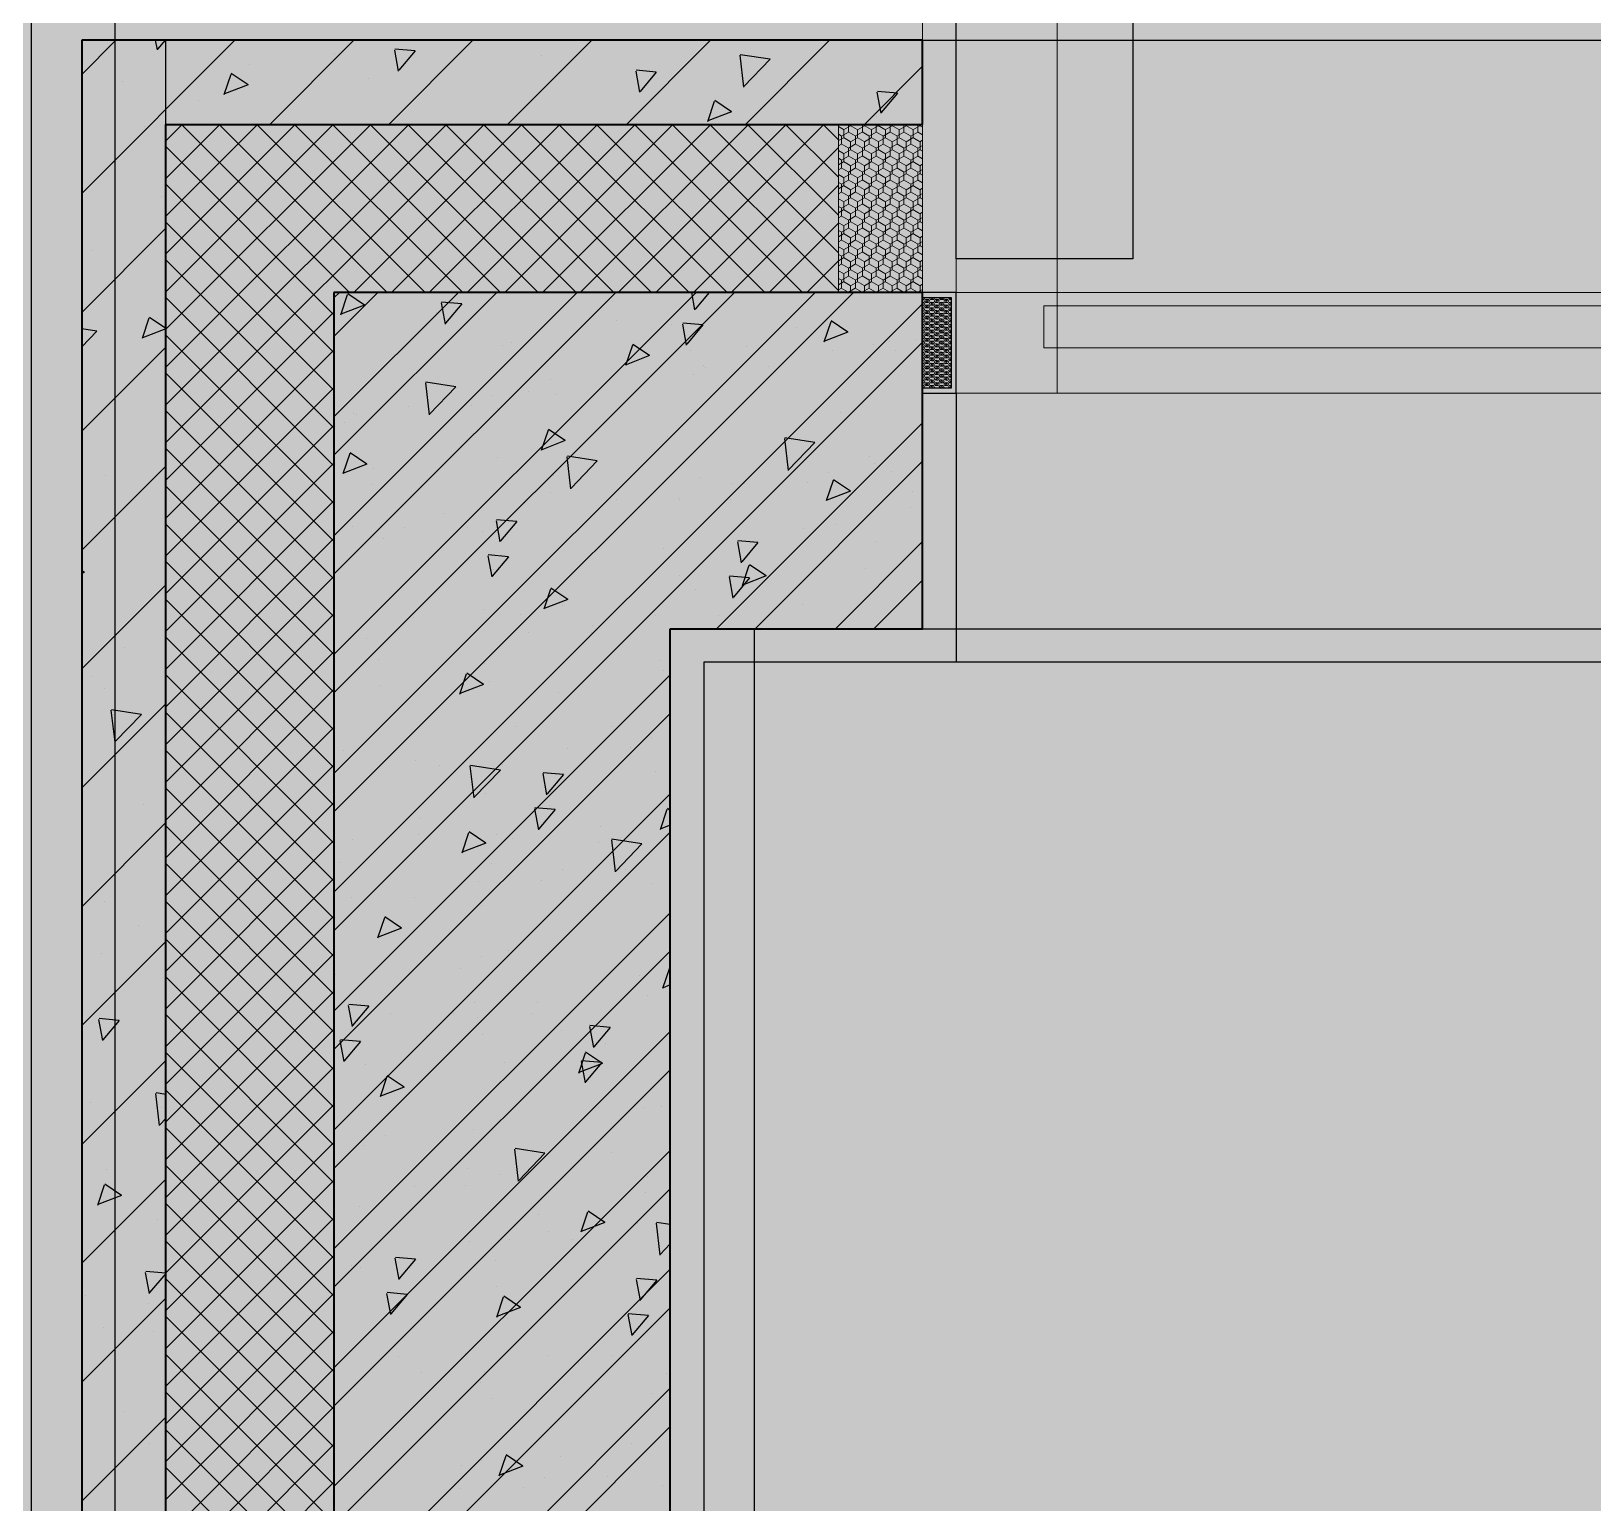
# Model space of a CAD drawing. Header units: inches. Extents: x 143994 to 247866, y 243815 to 272761.
# Drawn here: x 225158 to 226087, y 263226 to 264102 of the extents above; entities that cross this region are included whole.
import ezdxf

# ---------------------------------------------------------------- set-up
doc = ezdxf.new("R2010")
doc.units = ezdxf.units.IN
doc.header["$LTSCALE"] = 1000
doc.header["$MEASUREMENT"] = 0
doc.layers.get('DEFPOINTS').update_dxf_attribs({"color": 62})
for name, color, linetype in [('0-建筑1F', 127, 'Continuous'), ('0-建筑2F', 127, 'Continuous'), ('A-S-face(建筑粉刷线)', 136, 'Continuous'), ('A-Wall-Patn', 255, 'Continuous'), ('PUB_HATCH', 8, 'Continuous')]:
    doc.layers.add(name, color=color, linetype=linetype)
for name, color, linetype, lineweight in [('A-Wall', 254, 'Continuous', 35), ('MQ-HZ幕墙绘制', 6, 'Continuous', 13), ('W-保温层', 8, 'Continuous', 13)]:
    doc.layers.add(name, color=color, linetype=linetype, lineweight=lineweight)

# ---------------------------------------------------------------- blocks, each defined once
blk = doc.blocks.new('144')
at = {"layer": 'MQ-HZ幕墙绘制'}
h = blk.add_hatch(dxfattribs=at)
h.set_pattern_fill('HONEY', color=127, scale=3, angle=-90)
h.set_pattern_definition([(270, (1022276.5767, -378726.782), (4.124445, -7.14375), [4.7625, -9.525]), (30, (1022276.5767, -378726.782), (4.12444648, 7.143749147), [4.7625, -9.525]), (330, (1022276.5767, -378726.782), (8.24889148, -8.53e-07), [-9.525, 4.7625])])
h.paths.add_polyline_path([(641136.92, -376210.28), (641136.92, -376110.28), (641086.92, -376110.28), (641086.92, -376210.28)])
h = blk.add_hatch(dxfattribs=at)
h.set_pattern_fill('HEX', color=127, angle=-180, style=0)
h.set_pattern_definition([(180, (641312.314, -377391.232), (-6e-16, -1.649778), [0.9525, -1.905]), (300, (641312.314, -377391.232), (1.4287497, 0.824889), [0.9525, -1.905]), (240, (641311.3615, -377391.232), (1.4287497, -0.824889), [0.9525, -1.905])])
h.paths.add_polyline_path([(641136.92, -376213.28), (641136.92, -376267.28), (641153.92, -376267.28), (641153.92, -376213.28)])
at = {"layer": 'A-S-face(建筑粉刷线)', "color": 127}
for p, q in [((641136.92, -376430.28), (641006.92, -376430.28)), ((641006.92, -376430.28), (641006.92, -380030.28))]:
    blk.add_line(p, q, dxfattribs=at)
blk.add_lwpolyline([(641156.92, -376270.28), (641156.92, -376430.28), (641136.92, -376430.28)], dxfattribs=at)
at = {"layer": 'A-Wall', "color": 127}
for p, q in [((641136.92, -376060.28), (640636.92, -376060.28)), ((640636.92, -376060.28), (640636.92, -379750.28)), ((641136.92, -376110.28), (641136.92, -376060.28)), ((640686.92, -379750.28), (640686.92, -376110.28)), ((640686.92, -376110.28), (641136.92, -376110.28)), ((641136.92, -376210.28), (640786.92, -376210.28)), ((640786.92, -376210.28), (640786.92, -379850.28)), ((641136.92, -376410.28), (641136.92, -376210.28)), ((640986.92, -380010.28), (640986.92, -376410.28)), ((640986.92, -376410.28), (641136.92, -376410.28))]:
    blk.add_line(p, q, dxfattribs=at)
at = {"layer": 'MQ-HZ幕墙绘制', "color": 127}
for p, q in [((641216.92, -376240.28), (641216.92, -375230.28)), ((641136.92, -376210.28), (641136.92, -375930.28)), ((641156.92, -375930.28), (641156.92, -376210.28)), ((641156.92, -376210.28), (641136.92, -376210.28)), ((641216.92, -376210.28), (641156.92, -376210.28)), ((641156.92, -376210.28), (641156.92, -376270.28)), ((641216.92, -376270.28), (641216.92, -376210.28)), ((641156.92, -376270.28), (641216.92, -376270.28))]:
    blk.add_line(p, q, dxfattribs=at)
blk.add_lwpolyline([(641136.92, -376210.28), (641136.92, -376110.28), (641086.92, -376110.28), (641086.92, -376210.28)], close=True, dxfattribs=at)
at = {"layer": 'MQ-HZ幕墙绘制', "color": 127, "lineweight": -3}
blk.add_lwpolyline([(641156.92, -376270.28), (641156.92, -376210.28), (641139.92, -376210.28), (641139.92, -376210.28), (641136.92, -376210.28), (641136.92, -376213.28), (641153.92, -376213.28), (641153.92, -376267.28), (641136.92, -376267.28), (641136.92, -376270.28), (641139.92, -376270.28), (641139.92, -376270.28), (641156.92, -376270.28, 0.000051)], format="xyb", dxfattribs=at)
at = {"layer": 'MQ-HZ幕墙绘制', "color": 127}
blk.add_arc((641220.21, -376236.99), 1006.71, 359.81256, 90.18744, dxfattribs=at)
at = {"layer": 'PUB_HATCH', "color": 127, "linetype": 'Continuous'}
for p, q in [((640728.03, -376060.28), (640636.92, -376151.39)), ((640657.32, -376060.28), (640636.92, -376080.68)), ((640680.68, -376060.28), (640681.75, -376066.05)), ((640686.46, -376060.28), (640682.04, -376065.55)), ((640798.74, -376060.28), (640748.74, -376110.28)), ((640869.46, -376060.28), (640819.46, -376110.28)), ((640940.17, -376060.28), (640890.17, -376110.28)), ((641010.88, -376060.28), (640960.88, -376110.28)), ((641081.59, -376060.28), (641031.59, -376110.28)), ((640651.44, -376066.09), (640651.44, -376066.09)), ((640787.02, -376068.02), (640787.02, -376068.02)), ((640822.89, -376066.06), (640825.2, -376078.6)), ((640835.13, -376066.61), (640823.18, -376065.56)), ((640835.13, -376066.61), (640825.49, -376078.1)), ((640910.15, -376069.2), (640910.15, -376069.2)), ((641028.22, -376069.19), (641030.42, -376088.19)), ((641046.3, -376071.59), (641028.52, -376068.83)), ((640736.95, -376074.61), (640736.95, -376074.61)), ((640966.34, -376078.61), (640968.65, -376091.15)), ((640978.58, -376079.16), (640966.63, -376078.11)), ((640978.58, -376079.16), (640968.94, -376090.65)), ((641046.3, -376071.59), (641030.73, -376087.82)), ((641136.92, -376075.66), (641102.3, -376110.28)), ((640661.21, -376084.58), (640661.21, -376084.58)), ((640725.58, -376080.6), (640721.53, -376092.69)), ((640735.82, -376086.81), (640721.82, -376092.19)), ((640735.82, -376086.81), (640725.87, -376080.1)), ((640807.46, -376083.28), (640807.46, -376083.28)), ((640706.44, -376096.08), (640706.44, -376096.08)), ((641013.01, -376096.62), (641008.95, -376108.7)), ((641023.25, -376102.83), (641013.3, -376096.12)), ((641109.79, -376091.16), (641112.1, -376103.7)), ((641122.04, -376091.71), (641110.08, -376090.66)), ((641122.04, -376091.71), (641112.39, -376103.2)), ((641112.84, -376097.08), (641112.84, -376097.08)), ((641023.25, -376102.83), (641009.24, -376108.2)), ((641109.73, -376105.34), (641109.73, -376105.34)), ((640674.4, -376111.67), (640674.4, -376111.67)), ((641112.61, -376107.98), (641112.61, -376107.98)), ((640684.34, -376153.49), (640684.34, -376153.49)), ((640686.92, -376172.1), (640636.92, -376222.1)), ((640643.18, -376185.42), (640643.18, -376185.42)), ((641073.01, -376210.28), (640786.92, -376496.37)), ((641002.3, -376210.28), (640786.92, -376425.66)), ((640931.59, -376210.28), (640786.92, -376354.95)), ((640860.88, -376210.28), (640786.92, -376284.23)), ((640790.17, -376210.28), (640786.92, -376213.52)), ((641136.92, -376217.08), (640786.92, -376567.08)), ((640802.59, -376216.44), (640802.59, -376216.44)), ((640850.64, -376216.5), (640852.95, -376229.04)), ((640862.88, -376217.04), (640850.93, -376216)), ((640862.88, -376217.04), (640853.24, -376228.54)), ((640952.84, -376215.37), (640952.84, -376215.37)), ((640676.92, -376225.63), (640672.86, -376237.72)), ((640686.92, -376231.68), (640677.21, -376225.13)), ((640681.79, -376225.78), (640681.79, -376225.78)), ((640848.14, -376222.35), (640848.14, -376222.35)), ((640954.91, -376226.86), (640954.91, -376226.86)), ((640645.92, -376233.31), (640636.92, -376231.91)), ((640645.92, -376233.31), (640636.92, -376242.69)), ((640686.92, -376231.93), (640673.15, -376237.22)), ((640836.2, -376235.39), (640836.2, -376235.39)), ((640994.09, -376229.05), (640996.4, -376241.59)), ((641006.33, -376229.6), (640994.38, -376228.55)), ((641006.33, -376229.6), (640996.69, -376241.09)), ((641061.67, -376231.37), (641061.67, -376231.37)), ((640686.92, -376242.81), (640636.92, -376292.81)), ((640964.34, -376241.65), (640960.29, -376253.73)), ((640974.58, -376247.86), (640964.64, -376241.15)), ((641083.36, -376244.87), (641083.36, -376244.87)), ((641107.75, -376241.14), (641107.75, -376241.14)), ((641117.4, -376239.27), (641117.4, -376239.27)), ((641133.43, -376238.28), (641133.43, -376238.28)), ((640974.58, -376247.86), (640960.58, -376253.23)), ((641006.73, -376253.94), (641006.73, -376253.94)), ((641007.61, -376254.84), (641007.61, -376254.84)), ((640841.28, -376264.02), (640843.49, -376283.01)), ((640859.37, -376266.41), (640841.58, -376263.65)), ((641000.76, -376259.29), (641000.76, -376259.29)), ((640859.37, -376266.41), (640843.79, -376282.65)), ((640881.3, -376271.47), (640881.3, -376271.47)), ((640902.85, -376268.94), (640902.85, -376268.94)), ((640800.16, -376283.02), (640800.16, -376283.02)), ((640831.24, -376278.06), (640831.24, -376278.06)), ((640884.12, -376279.31), (640884.12, -376279.31)), ((641136.92, -376287.79), (641014.43, -376410.28)), ((641054.73, -376297.12), (641056.94, -376316.12)), ((641072.82, -376299.51), (641055.03, -376296.76)), ((641072.82, -376299.51), (641057.24, -376315.75)), ((640796.3, -376306.16), (640792.24, -376318.24)), ((640806.54, -376312.36), (640796.59, -376305.65)), ((641105.32, -376307.72), (641105.32, -376307.72)), ((640686.92, -376313.52), (640636.92, -376363.52)), ((640650.85, -376319.35), (640650.85, -376319.35)), ((640806.54, -376312.36), (640792.54, -376317.74)), ((641004.29, -376320.52), (641004.29, -376320.52)), ((641080.82, -376317.16), (641080.82, -376317.16)), ((640809.2, -376324.55), (640809.2, -376324.55)), ((640915.96, -376329.06), (640915.96, -376329.06)), ((641030.75, -376323.75), (641030.75, -376323.75)), ((641083.73, -376322.17), (641079.67, -376334.26)), ((641093.97, -376328.38), (641079.96, -376333.76)), ((641093.97, -376328.38), (641084.02, -376321.67)), ((640900.42, -376335.51), (640900.42, -376335.51)), ((640955, -376333.73), (640955, -376333.73)), ((641022.72, -376333.57), (641022.72, -376333.57)), ((641129.49, -376338.08), (641129.49, -376338.08)), ((640797.73, -376349.6), (640797.73, -376349.6)), ((640828.69, -376350.36), (640828.69, -376350.36)), ((640878.39, -376366.94), (640880.7, -376379.48)), ((640890.63, -376367.48), (640878.68, -376366.44)), ((641136.92, -376358.5), (641085.14, -376410.28)), ((641109.14, -376358.6), (641109.14, -376358.6)), ((640638.5, -376376.87), (640636.92, -376375.81)), ((640890.63, -376367.48), (640880.99, -376378.97)), ((641102.88, -376374.29), (641102.88, -376374.29)), ((640638.49, -376376.87), (640636.92, -376377.48)), ((640686.92, -376384.23), (640636.92, -376434.23)), ((640992.5, -376378.62), (640992.5, -376378.62)), ((641021.84, -376379.49), (641024.15, -376392.03)), ((641034.08, -376380.03), (641022.13, -376378.99)), ((641034.08, -376380.03), (641024.44, -376391.52)), ((640915.68, -376386.68), (640911.63, -376398.76)), ((640925.92, -376392.89), (640911.92, -376398.26)), ((640925.92, -376392.89), (640915.97, -376386.18)), ((641001.86, -376387.1), (641001.86, -376387.1)), ((640834, -376403.86), (640834, -376403.86)), ((640875.87, -376398.64), (640875.87, -376398.64)), ((640897.99, -376402.09), (640897.99, -376402.09)), ((640978.13, -376402.64), (640978.13, -376402.64)), ((641028.2, -376396.04), (641028.2, -376396.04)), ((640902.39, -376412.61), (640902.39, -376412.61)), ((640940.76, -376408.37), (640940.76, -376408.37)), ((640662.64, -376421.7), (640662.64, -376421.7)), ((640795.3, -376416.18), (640795.3, -376416.18)), ((640876.17, -376430.72), (640876.17, -376430.72)), ((640642.59, -376438.68), (640642.59, -376438.68)), ((640986.92, -376437.79), (640786.92, -376637.79)), ((640982.93, -376435.24), (640982.93, -376435.24)), ((640650.26, -376445.8), (640650.26, -376445.8)), ((640686.92, -376454.95), (640636.92, -376504.95)), ((640654.35, -376458.84), (640656.56, -376477.84)), ((640672.44, -376461.23), (640654.65, -376458.48)), ((640672.44, -376461.23), (640656.86, -376477.47)), ((640895.55, -376468.67), (640895.55, -376468.67)), ((640952.25, -376468.63), (640952.25, -376468.63)), ((640975.59, -376474.93), (640975.59, -376474.93)), ((640792.87, -376482.75), (640792.87, -376482.75)), ((640925.52, -376481.52), (640925.52, -376481.52)), ((640835.61, -376488.65), (640835.61, -376488.65)), ((640849.77, -376491.49), (640849.77, -376491.49)), ((640867.8, -376491.95), (640870.01, -376510.94)), ((640885.89, -376494.34), (640868.1, -376491.58)), ((640885.89, -376494.34), (640870.31, -376510.57)), ((640673.4, -376514.71), (640673.4, -376514.71)), ((640986.92, -376508.5), (640786.92, -376708.5)), ((640906.14, -376517.38), (640908.45, -376529.91)), ((640918.38, -376517.92), (640906.43, -376516.88)), ((640918.38, -376517.92), (640908.74, -376529.41)), ((640686.92, -376525.66), (640636.92, -376575.66)), ((640837.22, -376532.92), (640837.22, -376532.92)), ((640867.02, -376531.71), (640862.96, -376543.79)), ((640877.26, -376537.92), (640867.31, -376531.21)), ((640883.54, -376532.57), (640883.54, -376532.57)), ((640877.26, -376537.92), (640863.25, -376543.29)), ((640893.12, -376535.25), (640893.12, -376535.25)), ((640943.99, -376537.43), (640943.99, -376537.43)), ((640790.43, -376549.33), (640790.43, -376549.33)), ((640872.91, -376560.4), (640872.91, -376560.4)), ((640922.97, -376553.81), (640922.97, -376553.81)), ((640797.16, -376570.37), (640797.16, -376570.37)), ((640650.26, -376572.61), (640650.26, -376572.61)), ((640986.92, -376579.21), (640786.92, -376779.21)), ((640670.85, -376587), (640670.85, -376587)), ((640686.92, -376596.37), (640636.92, -376646.37)), ((640648.5, -376603.21), (640648.5, -376603.21)), ((640890.69, -376601.83), (640890.69, -376601.83)), ((640788, -376615.91), (640788, -376615.91)), ((640862.03, -376612.23), (640862.03, -376612.23)), ((640968.79, -376616.74), (640968.79, -376616.74)), ((640986.4, -376612.23), (640982.34, -376624.32)), ((640986.92, -376611.89), (640986.69, -376611.73)), ((640986.92, -376622.17), (640982.64, -376623.82)), ((640797.43, -376634.59), (640797.43, -376634.59)), ((640870.36, -376632.69), (640870.36, -376632.69)), ((640646.98, -376642.72), (640649.3, -376655.25)), ((640659.23, -376643.26), (640647.27, -376642.21)), ((640659.23, -376643.26), (640649.59, -376654.75)), ((640820.29, -376639.28), (640820.29, -376639.28)), ((640904.2, -376639.1), (640904.2, -376639.1)), ((640986.92, -376649.92), (640786.92, -376849.92)), ((640802.68, -376655.81), (640790.73, -376654.76)), ((640875.28, -376651.9), (640875.28, -376651.9)), ((640790.44, -376655.27), (640792.75, -376667.8)), ((640802.68, -376655.81), (640793.04, -376667.3)), ((640686.92, -376667.08), (640636.92, -376717.08)), ((640888.26, -376668.41), (640888.26, -376668.41)), ((640933.89, -376667.82), (640936.2, -376680.35)), ((640946.13, -376668.36), (640934.18, -376667.31)), ((640946.13, -376668.36), (640936.49, -376679.85)), ((640818.35, -376676.74), (640814.3, -376688.82)), ((640828.59, -376682.95), (640818.65, -376676.24)), ((640642, -376691.94), (640642, -376691.94)), ((640680.87, -376686.77), (640683.08, -376705.76)), ((640686.92, -376687.3), (640681.17, -376686.4)), ((640828.59, -376682.95), (640814.59, -376688.32)), ((640684.55, -376695.29), (640684.55, -376695.29)), ((640944.06, -376694.95), (640944.06, -376694.95)), ((640686.92, -376701.7), (640683.38, -376705.4)), ((640817.75, -376711.57), (640817.75, -376711.57)), ((640894.31, -376719.87), (640896.52, -376738.87)), ((640912.4, -376722.27), (640894.61, -376719.51)), ((640986.92, -376720.63), (640786.92, -376920.63)), ((640912.4, -376722.27), (640896.82, -376738.5)), ((640951.66, -376721.89), (640951.66, -376721.89)), ((640686.92, -376737.79), (640636.92, -376787.79)), ((640651.72, -376732.27), (640651.72, -376732.27)), ((640885.83, -376734.99), (640885.83, -376734.99)), ((640650.31, -376741.24), (640646.25, -376753.33)), ((640660.55, -376747.45), (640646.55, -376752.83)), ((640660.55, -376747.45), (640650.6, -376740.74)), ((640835.02, -376741.91), (640835.02, -376741.91)), ((640865.25, -376741.3), (640865.25, -376741.3)), ((640972.01, -376745.81), (640972.01, -376745.81)), ((640947.98, -376763.47), (640938.03, -376756.76)), ((640682.12, -376761.87), (640682.12, -376761.87)), ((640937.74, -376757.26), (640933.68, -376769.35)), ((640947.98, -376763.47), (640933.97, -376768.85)), ((640967.19, -376763.86), (640967.19, -376763.86)), ((640891.44, -376773.83), (640891.44, -376773.83)), ((640674.74, -376793.15), (640677.05, -376805.69)), ((640686.92, -376793.69), (640675.02, -376792.65)), ((640686.92, -376793.77), (640677.34, -376805.19)), ((640986.92, -376791.34), (640786.92, -376991.34)), ((640882.95, -376785.82), (640882.95, -376785.82)), ((640883.39, -376801.57), (640883.39, -376801.57)), ((640686.92, -376808.5), (640636.92, -376858.5)), ((640639.32, -376807.02), (640639.32, -376807.02)), ((640676.53, -376811.58), (640676.53, -376811.58)), ((640818.19, -376805.7), (640820.5, -376818.24)), ((640830.43, -376806.25), (640818.48, -376805.2)), ((640830.43, -376806.25), (640820.79, -376817.74)), ((640890.05, -376820.6), (640890.05, -376820.6)), ((640961.64, -376818.26), (640963.95, -376830.79)), ((640973.88, -376818.8), (640961.93, -376817.75)), ((640973.88, -376818.8), (640964.24, -376830.29)), ((640649.67, -376825.87), (640649.67, -376825.87)), ((640679.69, -376828.45), (640679.69, -376828.45)), ((640964.64, -376836.15), (640964.64, -376836.15)), ((640825.46, -376842.96), (640825.46, -376842.96)), ((640914.57, -376842.74), (640914.57, -376842.74)), ((640932.22, -376847.47), (640932.22, -376847.47)), ((640838.83, -376852.71), (640838.83, -376852.71)), ((640984.84, -376853.15), (640984.84, -376853.15)), ((640986.92, -376862.05), (640786.92, -377062.05)), ((640880.96, -376868.14), (640880.96, -376868.14)), ((640662.45, -376875.93), (640662.45, -376875.93)), ((640686.92, -376879.21), (640636.92, -376929.21)), ((640677.25, -376895.03), (640677.25, -376895.03)), ((640874.69, -376905.16), (640874.69, -376905.16)), ((640889.07, -376902.29), (640885.02, -376914.38)), ((640899.31, -376908.5), (640889.36, -376901.79)), ((640899.31, -376908.5), (640885.31, -376913.88)), ((640861.96, -376921.62), (640861.96, -376921.62)), ((640912.03, -376915.03), (640912.03, -376915.03)), ((640982.41, -376919.73), (640982.41, -376919.73))]:
    blk.add_line(p, q, dxfattribs=at)
at = {"layer": 'PUB_HATCH', "color": 127}
blk.add_line((644666.92, -376430.28), (641156.92, -376430.28), dxfattribs=at)
at = {"layer": 'W-保温层', "color": 127, "linetype": 'Continuous'}
for p, q in [((640853.75, -376110.28), (640686.92, -376277.11)), ((640808.85, -376110.28), (640686.92, -376232.21)), ((640763.95, -376110.28), (640686.92, -376187.31)), ((640719.05, -376110.28), (640686.92, -376142.41)), ((640718.6, -376110.28), (640818.6, -376210.28)), ((640763.5, -376110.28), (640863.5, -376210.28)), ((640898.65, -376110.28), (640798.65, -376210.28)), ((640808.4, -376110.28), (640908.4, -376210.28)), ((640943.56, -376110.28), (640843.56, -376210.28)), ((640853.3, -376110.28), (640953.3, -376210.28)), ((640988.46, -376110.28), (640888.46, -376210.28)), ((640898.2, -376110.28), (640998.2, -376210.28)), ((641033.36, -376110.28), (640933.36, -376210.28)), ((640943.1, -376110.28), (641043.1, -376210.28)), ((641078.26, -376110.28), (640978.26, -376210.28)), ((640988.01, -376110.28), (641086.92, -376209.2)), ((641032.91, -376110.28), (641086.92, -376164.29)), ((641077.81, -376110.28), (641086.92, -376119.39)), ((640686.92, -376123.5), (640786.92, -376223.5)), ((641086.92, -376146.52), (641023.16, -376210.28)), ((640686.92, -376168.41), (640786.92, -376268.41)), ((641086.92, -376191.42), (641068.06, -376210.28)), ((640686.92, -376213.31), (640786.92, -376313.31)), ((640786.92, -376222.01), (640686.92, -376322.01)), ((640686.92, -376258.21), (640786.92, -376358.21)), ((640786.92, -376266.91), (640686.92, -376366.91)), ((640686.92, -376303.11), (640786.92, -376403.11)), ((640786.92, -376311.82), (640686.92, -376411.82)), ((640686.92, -376348.01), (640786.92, -376448.01)), ((640786.92, -376356.72), (640686.92, -376456.72)), ((640686.92, -376392.91), (640786.92, -376492.91)), ((640786.92, -376401.62), (640686.92, -376501.62)), ((640686.92, -376437.81), (640786.92, -376537.81)), ((640786.92, -376446.52), (640686.92, -376546.52)), ((640686.92, -376482.71), (640786.92, -376582.71)), ((640786.92, -376491.42), (640686.92, -376591.42)), ((640686.92, -376527.62), (640786.92, -376627.62)), ((640786.92, -376536.32), (640686.92, -376636.32)), ((640686.92, -376572.52), (640786.92, -376672.52)), ((640786.92, -376581.22), (640686.92, -376681.22)), ((640686.92, -376617.42), (640786.92, -376717.42)), ((640786.92, -376626.12), (640686.92, -376726.12)), ((640686.92, -376662.32), (640786.92, -376762.32)), ((640786.92, -376671.03), (640686.92, -376771.03)), ((640686.92, -376707.22), (640786.92, -376807.22)), ((640786.92, -376715.93), (640686.92, -376815.93)), ((640686.92, -376752.12), (640786.92, -376852.12)), ((640786.92, -376760.83), (640686.92, -376860.83)), ((640686.92, -376797.02), (640786.92, -376897.02)), ((640786.92, -376805.73), (640686.92, -376905.73)), ((640686.92, -376841.93), (640786.92, -376941.93)), ((640786.92, -376850.63), (640686.92, -376950.63)), ((640686.92, -376886.83), (640786.92, -376986.83)), ((640786.92, -376895.53), (640686.92, -376995.53))]:
    blk.add_line(p, q, dxfattribs=at)
at = {"layer": 'W-保温层', "color": 127}
for p, q in [((641086.92, -376110.28), (640686.92, -376110.28)), ((640686.92, -376110.28), (640686.92, -379850.28)), ((641086.92, -376210.28), (641086.92, -376110.28)), ((640786.92, -379850.28), (640786.92, -376210.28)), ((640786.92, -376210.28), (641086.92, -376210.28))]:
    blk.add_line(p, q, dxfattribs=at)
blk = doc.blocks.new('1442323')
at = {"layer": 'MQ-HZ幕墙绘制'}
h = blk.add_hatch(dxfattribs=at)
h.set_pattern_fill('HONEY', color=127, scale=3, angle=-90)
h.set_pattern_definition([(270, (1064326.5767, -378815.8117), (4.124445, -7.14375), [4.7625, -9.525]), (30, (1064326.5767, -378815.8117), (4.12444648, 7.143749147), [4.7625, -9.525]), (330, (1064326.5767, -378815.8117), (8.24889148, -8.53e-07), [-9.525, 4.7625])])
h.paths.add_polyline_path([(683186.92, -376299.31), (683186.92, -376199.31), (683136.92, -376199.31), (683136.92, -376299.31)])
h = blk.add_hatch(dxfattribs=at)
h.set_pattern_fill('HEX', color=127, angle=-180, style=0)
h.set_pattern_definition([(180, (683362.314, -377480.2616), (-6e-16, -1.649778), [0.9525, -1.905]), (300, (683362.314, -377480.2616), (1.4287497, 0.824889), [0.9525, -1.905]), (240, (683361.3615, -377480.2616), (1.4287497, -0.824889), [0.9525, -1.905])])
h.paths.add_polyline_path([(683186.92, -376302.31), (683186.92, -376356.31), (683203.92, -376356.31), (683203.92, -376302.31)])
at = {"layer": 'A-S-face(建筑粉刷线)', "color": 127}
for p, q in [((683186.92, -376519.31), (683056.92, -376519.31)), ((683056.92, -376519.31), (683056.92, -380239.31))]:
    blk.add_line(p, q, dxfattribs=at)
blk.add_lwpolyline([(683206.92, -376359.31), (683206.92, -376519.31), (683186.92, -376519.31)], dxfattribs=at)
at = {"layer": 'A-Wall', "color": 127}
for p, q in [((683186.92, -376149.31), (682686.92, -376149.31)), ((682686.92, -376149.31), (682686.92, -380239.31)), ((683186.92, -376199.31), (683186.92, -376149.31)), ((682736.92, -380239.31), (682736.92, -376199.31)), ((682736.92, -376199.31), (683186.92, -376199.31)), ((683186.92, -376299.31), (682836.92, -376299.31)), ((682836.92, -376299.31), (682836.92, -380239.31)), ((683186.92, -376499.31), (683186.92, -376299.31)), ((683036.92, -380239.31), (683036.92, -376499.31)), ((683036.92, -376499.31), (683186.92, -376499.31))]:
    blk.add_line(p, q, dxfattribs=at)
at = {"layer": 'MQ-HZ幕墙绘制', "color": 127}
for p, q in [((683186.92, -376019.31), (683186.92, -376299.31)), ((683206.92, -376299.31), (683206.92, -376019.31)), ((683186.92, -376299.31), (683206.92, -376299.31)), ((683206.92, -376299.31), (683266.92, -376299.31)), ((683206.92, -376359.31), (683206.92, -376299.31)), ((684276.92, -376299.31), (683266.92, -376299.31)), ((683266.92, -376299.31), (683266.92, -376307.31)), ((683266.92, -376307.31), (683258.92, -376307.31)), ((683258.92, -376307.31), (683258.92, -376332.31)), ((683266.92, -376307.31), (684276.92, -376307.31)), ((683258.92, -376332.31), (683266.92, -376332.31)), ((683266.92, -376332.31), (684276.92, -376332.31)), ((683266.92, -376332.31), (683266.92, -376359.31)), ((683266.92, -376359.31), (683206.92, -376359.31)), ((683266.92, -376359.31), (684276.92, -376359.31))]:
    blk.add_line(p, q, dxfattribs=at)
blk.add_lwpolyline([(683186.92, -376299.31), (683186.92, -376199.31), (683136.92, -376199.31), (683136.92, -376299.31)], close=True, dxfattribs=at)
at = {"layer": 'MQ-HZ幕墙绘制', "color": 127, "lineweight": -3}
blk.add_lwpolyline([(683206.92, -376359.31), (683206.92, -376299.31), (683189.92, -376299.31), (683189.92, -376299.31), (683186.92, -376299.31), (683186.92, -376302.31), (683203.92, -376302.31), (683203.92, -376356.31), (683186.92, -376356.31), (683186.92, -376359.31), (683189.92, -376359.31), (683189.92, -376359.31), (683206.92, -376359.31, 0.000051)], format="xyb", dxfattribs=at)
at = {"layer": 'PUB_HATCH', "color": 127, "linetype": 'Continuous'}
for p, q in [((682778.03, -376149.31), (682686.92, -376240.42)), ((682707.32, -376149.31), (682686.92, -376169.71)), ((682730.68, -376149.31), (682731.75, -376155.08)), ((682736.46, -376149.31), (682732.04, -376154.58)), ((682848.74, -376149.31), (682798.74, -376199.31)), ((682919.46, -376149.31), (682869.46, -376199.31)), ((682990.17, -376149.31), (682940.17, -376199.31)), ((683060.88, -376149.31), (683010.88, -376199.31)), ((683131.59, -376149.31), (683081.59, -376199.31)), ((682701.44, -376155.12), (682701.44, -376155.12)), ((682837.02, -376157.05), (682837.02, -376157.05)), ((682872.89, -376155.09), (682875.2, -376167.63)), ((682885.13, -376155.64), (682873.18, -376154.59)), ((682885.13, -376155.64), (682875.49, -376167.13)), ((682960.15, -376158.23), (682960.15, -376158.23)), ((683078.22, -376158.22), (683080.42, -376177.22)), ((683096.3, -376160.62), (683078.52, -376157.86)), ((683096.3, -376160.62), (683080.73, -376176.85)), ((682775.58, -376169.63), (682771.53, -376181.72)), ((682785.82, -376175.84), (682775.87, -376169.13)), ((682786.95, -376163.64), (682786.95, -376163.64)), ((683016.34, -376167.64), (683018.65, -376180.18)), ((683028.58, -376168.19), (683016.63, -376167.14)), ((683028.58, -376168.19), (683018.94, -376179.68)), ((683186.92, -376164.69), (683152.3, -376199.31)), ((682711.21, -376173.61), (682711.21, -376173.61)), ((682785.82, -376175.84), (682771.82, -376181.22)), ((682857.46, -376172.31), (682857.46, -376172.31)), ((683159.79, -376180.19), (683162.1, -376192.73)), ((683172.04, -376180.74), (683160.08, -376179.69)), ((683172.04, -376180.74), (683162.39, -376192.23)), ((682756.44, -376185.11), (682756.44, -376185.11)), ((683063.01, -376185.65), (683058.95, -376197.73)), ((683073.25, -376191.86), (683063.3, -376185.15)), ((683162.84, -376186.11), (683162.84, -376186.11)), ((683073.25, -376191.86), (683059.24, -376197.23)), ((683159.73, -376194.37), (683159.73, -376194.37)), ((683162.61, -376197.01), (683162.61, -376197.01)), ((682724.4, -376200.7), (682724.4, -376200.7)), ((682734.34, -376242.52), (682734.34, -376242.52)), ((682736.92, -376261.13), (682686.92, -376311.13)), ((682693.18, -376274.45), (682693.18, -376274.45)), ((683145.86, -376299.31), (682836.92, -376608.25)), ((683075.15, -376299.31), (682836.92, -376537.54)), ((683004.44, -376299.31), (682836.92, -376466.83)), ((682933.73, -376299.31), (682836.92, -376396.12)), ((682863.02, -376299.31), (682836.92, -376325.41)), ((682844.85, -376300.74), (682840.8, -376312.83)), ((682855.09, -376306.92), (682845.15, -376300.21)), ((683049.43, -376299.31), (683051.35, -376309.72)), ((683059.93, -376299.31), (683051.64, -376309.18)), ((682855.09, -376306.92), (682841.09, -376312.29)), ((683140.57, -376304.15), (683140.57, -376304.15)), ((682726.92, -376314.66), (682722.86, -376326.75)), ((682736.92, -376320.71), (682727.21, -376314.16)), ((682731.79, -376314.81), (682731.79, -376314.81)), ((683037.88, -376318.23), (683037.88, -376318.23)), ((683132.28, -376316.76), (683128.23, -376328.84)), ((683142.52, -376322.93), (683132.57, -376316.22)), ((682695.92, -376322.34), (682686.92, -376320.94)), ((682695.92, -376322.34), (682686.92, -376331.72)), ((682736.92, -376320.96), (682723.15, -376326.25)), ((683186.92, -376328.96), (682836.92, -376678.96)), ((682942.45, -376329.09), (682942.45, -376329.09)), ((683142.52, -376322.93), (683128.52, -376328.31)), ((682736.92, -376331.84), (682686.92, -376381.84)), ((682936.86, -376331.03), (682936.86, -376331.03)), ((683049.22, -376333.6), (683049.22, -376333.6)), ((683082.03, -376331.3), (683082.03, -376331.3)), ((683155.98, -376338.11), (683155.98, -376338.11)), ((683170.86, -376333.56), (683170.86, -376333.56)), ((683095.11, -376343.53), (683095.11, -376343.53)), ((682965.4, -376351.32), (682965.4, -376351.32)), ((682918.74, -376366.75), (682918.74, -376366.75)), ((682968.8, -376360.16), (682968.8, -376360.16)), ((682848.76, -376371.34), (682848.76, -376371.34)), ((683138.14, -376370.73), (683138.14, -376370.73)), ((682842.99, -376376.72), (682842.99, -376376.72)), ((682964.24, -376381.26), (682960.18, -376393.35)), ((682974.48, -376387.44), (682964.53, -376380.73)), ((683035.45, -376384.81), (683035.45, -376384.81)), ((682974.48, -376387.44), (682960.47, -376392.82)), ((682736.92, -376402.55), (682686.92, -376452.55)), ((682860.49, -376403.89), (682860.49, -376403.89)), ((682934.43, -376397.61), (682934.43, -376397.61)), ((682975.41, -376397.04), (682977.62, -376416.04)), ((682993.5, -376399.41), (682975.71, -376396.65)), ((682993.5, -376399.41), (682977.92, -376415.64)), ((683186.92, -376399.67), (683087.28, -376499.31)), ((683158.42, -376401.29), (683158.42, -376401.29)), ((682700.85, -376408.38), (682700.85, -376408.38)), ((682967.26, -376408.4), (682967.26, -376408.4)), ((683074.02, -376412.91), (683074.02, -376412.91)), ((683118.25, -376412.44), (683118.25, -376412.44)), ((683168.31, -376405.85), (683168.31, -376405.85)), ((683041.78, -376421.31), (683041.78, -376421.31)), ((683042.5, -376422.41), (683042.5, -376422.41)), ((683180.79, -376417.42), (683180.79, -376417.42)), ((682902.66, -376430.75), (682902.66, -376430.75)), ((682916.19, -376439.04), (682916.19, -376439.04)), ((682925.14, -376441.33), (682925.14, -376441.33)), ((682933.34, -376435.07), (682935.65, -376447.61)), ((682945.58, -376435.58), (682933.63, -376434.53)), ((682945.58, -376435.58), (682935.94, -376447.07)), ((683009.43, -376435.26), (683009.43, -376435.26)), ((683116.19, -376439.78), (683116.19, -376439.78)), ((683135.71, -376437.31), (683135.71, -376437.31)), ((682866.12, -376445.63), (682866.12, -376445.63)), ((683076.79, -376447.62), (683079.1, -376460.16)), ((683089.03, -376448.13), (683077.08, -376447.08)), ((683089.03, -376448.13), (683079.39, -376459.62)), ((683033.02, -376451.39), (683033.02, -376451.39)), ((682688.5, -376465.9), (682686.92, -376464.84)), ((682688.49, -376465.9), (682686.92, -376466.5)), ((682932, -376464.19), (682932, -376464.19)), ((683083.62, -376461.79), (683079.56, -376473.87)), ((683093.86, -376467.96), (683079.85, -376473.34)), ((683093.86, -376467.96), (683083.91, -376461.25)), ((683089.7, -376465.23), (683089.7, -376465.23)), ((682736.92, -376473.26), (682686.92, -376523.26)), ((683186.92, -376470.38), (683157.99, -376499.31)), ((682973.06, -376485.25), (682973.06, -376485.25)), ((683115.7, -376484.73), (683115.7, -376484.73)), ((683065.63, -376491.32), (683065.63, -376491.32)), ((682856.43, -376505.27), (682856.43, -376505.27)), ((682989.89, -376501.29), (682989.89, -376501.29)), ((682712.64, -376510.73), (682712.64, -376510.73)), ((682863.58, -376517.92), (682863.58, -376517.92)), ((683030.59, -376517.97), (683030.59, -376517.97)), ((682692.59, -376527.71), (682692.59, -376527.71)), ((682863.71, -376532.95), (682863.71, -376532.95)), ((682915.57, -376526.29), (682911.52, -376538.38)), ((682925.81, -376532.47), (682911.81, -376537.85)), ((682925.81, -376532.47), (682915.86, -376525.76)), ((682929.57, -376530.77), (682929.57, -376530.77)), ((682700.26, -376534.83), (682700.26, -376534.83)), ((682970.48, -376537.46), (682970.48, -376537.46)), ((682736.92, -376543.98), (682686.92, -376593.98)), ((682704.35, -376547.87), (682706.56, -376566.87)), ((682722.44, -376550.26), (682704.65, -376547.51)), ((682722.44, -376550.26), (682706.86, -376566.5)), ((683036.92, -376549.67), (682836.92, -376749.67)), ((683013.02, -376570.2), (683013.02, -376570.2)), ((682937.27, -376580.18), (682937.27, -376580.18)), ((682961.09, -376585.51), (682963.4, -376598.04)), ((682973.33, -376586.02), (682961.38, -376584.97)), ((682973.33, -376586.02), (682963.69, -376597.51)), ((683028.16, -376584.54), (683028.16, -376584.54)), ((682927.14, -376597.35), (682927.14, -376597.35)), ((682723.4, -376603.74), (682723.4, -376603.74)), ((682964.81, -376604.58), (682964.81, -376604.58)), ((683034.95, -376606.82), (683030.9, -376618.9)), ((683036.92, -376607.41), (683035.25, -376606.28)), ((682736.92, -376614.69), (682686.92, -376664.69)), ((682888.52, -376612.26), (682888.52, -376612.26)), ((682995.28, -376616.77), (682995.28, -376616.77)), ((683036.92, -376616.17), (683031.19, -376618.37)), ((683036.92, -376620.38), (682836.92, -376820.38)), ((682848.17, -376624.6), (682848.17, -376624.6)), ((683001.93, -376624.97), (683004.14, -376643.96)), ((683020.02, -376627.33), (683002.23, -376624.58)), ((683020.02, -376627.33), (683004.44, -376643.57)), ((682930.69, -376639.13), (682930.69, -376639.13)), ((683010.47, -376642.5), (683010.47, -376642.5)), ((682960.41, -376649.09), (682960.41, -376649.09)), ((683025.72, -376651.12), (683025.72, -376651.12)), ((682700.26, -376661.64), (682700.26, -376661.64)), ((682884.66, -376659.06), (682884.66, -376659.06)), ((682924.7, -376663.93), (682924.7, -376663.93)), ((682866.91, -376671.32), (682862.85, -376683.41)), ((682877.15, -376677.5), (682867.2, -376670.79)), ((682720.85, -376676.03), (682720.85, -376676.03)), ((682877.15, -376677.5), (682863.15, -376682.88)), ((682736.92, -376685.4), (682686.92, -376735.4)), ((683036.92, -376691.09), (682836.92, -376891.09)), ((682698.5, -376692.24), (682698.5, -376692.24)), ((682924.55, -376694.59), (682924.55, -376694.59)), ((683023.29, -376717.7), (683023.29, -376717.7)), ((682845.39, -376723.4), (682847.7, -376735.93)), ((682857.63, -376723.91), (682845.68, -376722.86)), ((682857.63, -376723.91), (682847.99, -376735.4)), ((682907.79, -376727.97), (682907.79, -376727.97)), ((682957.86, -376721.38), (682957.86, -376721.38)), ((682696.98, -376731.75), (682699.3, -376744.28)), ((682709.23, -376732.29), (682697.27, -376731.24)), ((682709.23, -376732.29), (682699.59, -376743.78)), ((682922.27, -376730.51), (682922.27, -376730.51)), ((682972.47, -376738.5), (682972.47, -376738.5)), ((682988.84, -376735.95), (682991.15, -376748.48)), ((683001.08, -376736.46), (682989.13, -376735.41)), ((683001.08, -376736.46), (682991.44, -376747.95)), ((682891.74, -376741.32), (682891.74, -376741.32)), ((682998.51, -376745.84), (682998.51, -376745.84)), ((682736.92, -376756.11), (682686.92, -376806.11)), ((682986.29, -376751.85), (682982.24, -376763.93)), ((682996.53, -376758.02), (682986.58, -376751.31)), ((683036.92, -376761.8), (682836.92, -376961.8)), ((682855.84, -376758.53), (682855.84, -376758.53)), ((682996.53, -376758.02), (682982.53, -376763.4)), ((682736.92, -376776.33), (682731.17, -376775.43)), ((682692, -376780.97), (682692, -376780.97)), ((682730.87, -376775.8), (682733.08, -376794.79)), ((682734.55, -376784.32), (682734.55, -376784.32)), ((683020.86, -376784.28), (683020.86, -376784.28)), ((683031.56, -376783.63), (683031.56, -376783.63)), ((682736.92, -376790.73), (682733.38, -376794.43)), ((682905.25, -376800.26), (682905.25, -376800.26)), ((682919.84, -376797.08), (682919.84, -376797.08)), ((682855.18, -376806.85), (682855.18, -376806.85)), ((682701.72, -376821.3), (682701.72, -376821.3)), ((682916.55, -376820.63), (682916.55, -376820.63)), ((682736.92, -376826.82), (682686.92, -376876.82)), ((682700.31, -376830.27), (682696.25, -376842.36)), ((682710.55, -376836.48), (682700.6, -376829.77)), ((683023.31, -376825.14), (683023.31, -376825.14)), ((682710.55, -376836.48), (682696.55, -376841.86)), ((683036.92, -376832.51), (682836.92, -377032.51)), ((682851.95, -376842.99), (682851.95, -376842.99)), ((682958.72, -376847.5), (682958.72, -376847.5)), ((682732.12, -376850.9), (682732.12, -376850.9)), ((682964.22, -376857.84), (682964.22, -376857.84)), ((683018.43, -376850.86), (683018.43, -376850.86)), ((683028.44, -376852.9), (683030.65, -376871.89)), ((683036.92, -376853.77), (683028.75, -376852.5)), ((682917.41, -376863.66), (682917.41, -376863.66)), ((682978.94, -376862.51), (682978.94, -376862.51)), ((683036.92, -376865.28), (683030.96, -376871.5)), ((682873.14, -376873.83), (682875.45, -376886.37)), ((682885.38, -376874.34), (682873.43, -376873.3)), ((682885.38, -376874.34), (682875.74, -376885.84)), ((682724.74, -376882.18), (682727.05, -376894.72)), ((682736.92, -376882.72), (682725.02, -376881.68)), ((682736.92, -376882.8), (682727.34, -376894.22)), ((682847.58, -376877.86), (682847.58, -376877.86)), ((682852.63, -376879.14), (682852.63, -376879.14)), ((683016.59, -376886.38), (683018.9, -376898.92)), ((683028.83, -376886.89), (683016.88, -376885.85)), ((683028.83, -376886.89), (683019.19, -376898.39)), ((682689.32, -376896.05), (682689.32, -376896.05)), ((682947.87, -376903.05), (682937.92, -376896.34)), ((682736.92, -376897.53), (682686.92, -376947.53)), ((682726.53, -376900.61), (682726.53, -376900.61)), ((683036.92, -376903.22), (682836.92, -377103.22)), ((682937.63, -376896.88), (682933.57, -376908.96)), ((682947.87, -376903.05), (682933.86, -376908.43)), ((682699.67, -376914.9), (682699.67, -376914.9)), ((682729.69, -376917.48), (682729.69, -376917.48)), ((683016, -376917.44), (683016, -376917.44)), ((682914.98, -376930.24), (682914.98, -376930.24)), ((683002.07, -376931.42), (683002.07, -376931.42)), ((682926.33, -376941.4), (682926.33, -376941.4)), ((682919.77, -376949.7), (682919.77, -376949.7)), ((682923.96, -376947.85), (682923.96, -376947.85)), ((683026.53, -376954.21), (683026.53, -376954.21)), ((682736.92, -376968.24), (682686.92, -377018.24)), ((682712.45, -376964.96), (682712.45, -376964.96)), ((683036.92, -376973.94), (682836.92, -377173.94)), ((682727.25, -376984.06), (682727.25, -376984.06)), ((683013.56, -376984.02), (683013.56, -376984.02)), ((682912.54, -376996.82), (682912.54, -376996.82)), ((682971.88, -376991.76), (682971.88, -376991.76)), ((682999.53, -377003.71), (682999.53, -377003.71)), ((682855.25, -377011.78), (682855.25, -377011.78)), ((682949.46, -377010.31), (682949.46, -377010.31))]:
    blk.add_line(p, q, dxfattribs=at)
at = {"layer": 'PUB_HATCH', "color": 127}
blk.add_line((686716.92, -376519.31), (683206.92, -376519.31), dxfattribs=at)
at = {"layer": 'W-保温层', "color": 127, "linetype": 'Continuous'}
for p, q in [((682926.25, -376199.31), (682736.92, -376388.64)), ((682881.35, -376199.31), (682736.92, -376343.74)), ((682836.45, -376199.31), (682736.92, -376298.84)), ((682791.55, -376199.31), (682736.92, -376253.94)), ((682746.65, -376199.31), (682736.92, -376209.04)), ((682746.2, -376199.31), (682846.2, -376299.31)), ((682791.1, -376199.31), (682891.1, -376299.31)), ((682836, -376199.31), (682936, -376299.31)), ((682971.15, -376199.31), (682871.15, -376299.31)), ((682880.9, -376199.31), (682980.9, -376299.31)), ((683016.06, -376199.31), (682916.06, -376299.31)), ((682925.8, -376199.31), (683025.8, -376299.31)), ((683060.96, -376199.31), (682960.96, -376299.31)), ((682970.7, -376199.31), (683070.7, -376299.31)), ((683105.86, -376199.31), (683005.86, -376299.31)), ((683015.6, -376199.31), (683115.6, -376299.31)), ((683060.51, -376199.31), (683136.92, -376275.73)), ((683105.41, -376199.31), (683136.92, -376230.82)), ((683136.92, -376213.15), (683050.76, -376299.31)), ((682736.92, -376234.94), (682836.92, -376334.94)), ((683136.92, -376258.05), (683095.66, -376299.31)), ((682736.92, -376279.84), (682836.92, -376379.84)), ((682736.92, -376324.74), (682836.92, -376424.74)), ((682836.92, -376333.54), (682736.92, -376433.54)), ((682736.92, -376369.64), (682836.92, -376469.64)), ((682836.92, -376378.44), (682736.92, -376478.44)), ((682736.92, -376414.54), (682836.92, -376514.54)), ((682836.92, -376423.35), (682736.92, -376523.35)), ((682736.92, -376459.44), (682836.92, -376559.44)), ((682836.92, -376468.25), (682736.92, -376568.25)), ((682736.92, -376504.34), (682836.92, -376604.34)), ((682836.92, -376513.15), (682736.92, -376613.15)), ((682736.92, -376549.24), (682836.92, -376649.24)), ((682836.92, -376558.05), (682736.92, -376658.05)), ((682736.92, -376594.15), (682836.92, -376694.15)), ((682836.92, -376602.95), (682736.92, -376702.95)), ((682736.92, -376639.05), (682836.92, -376739.05)), ((682836.92, -376647.85), (682736.92, -376747.85)), ((682736.92, -376683.95), (682836.92, -376783.95)), ((682836.92, -376692.75), (682736.92, -376792.75)), ((682736.92, -376728.85), (682836.92, -376828.85)), ((682836.92, -376737.65), (682736.92, -376837.65)), ((682736.92, -376773.75), (682836.92, -376873.75)), ((682836.92, -376782.56), (682736.92, -376882.56)), ((682736.92, -376818.65), (682836.92, -376918.65)), ((682836.92, -376827.46), (682736.92, -376927.46)), ((682736.92, -376863.55), (682836.92, -376963.55)), ((682836.92, -376872.36), (682736.92, -376972.36)), ((682736.92, -376908.45), (682836.92, -377008.45)), ((682836.92, -376917.26), (682736.92, -377017.26)), ((682736.92, -376953.36), (682836.92, -377053.36)), ((682836.92, -376962.16), (682736.92, -377062.16)), ((682736.92, -376998.26), (682836.92, -377098.26)), ((682836.92, -377007.06), (682736.92, -377107.06))]:
    blk.add_line(p, q, dxfattribs=at)
at = {"layer": 'W-保温层', "color": 127}
for p, q in [((682736.92, -380189.31), (682736.92, -376199.31)), ((682736.92, -376199.31), (683136.92, -376199.31)), ((683136.92, -376199.31), (683136.92, -376299.31)), ((683136.92, -376299.31), (682836.92, -376299.31)), ((682836.92, -376299.31), (682836.92, -380189.31))]:
    blk.add_line(p, q, dxfattribs=at)

msp = doc.modelspace()

# ---------------------------------------------------------------- hatches: boundary and pattern name
at = {"layer": 'DEFPOINTS'}
h = msp.add_hatch(dxfattribs=at)
h.set_pattern_fill('ANSI31', color=250)
h.set_pattern_definition([(45, (0, 0), (-1.122532015, 1.122532015), [])])
h.paths.add_polyline_path([(247866.03, 243814.78), (223286.02, 243814.78), (223286.02, 270814.78), (247866.03, 270814.78)])

# ---------------------------------------------------------------- linework, layer by layer
at = {"layer": 'A-Wall-Patn'}
for p, q in [((225238.2, 260406.11), (225238.2, 264096.1)), ((225238.2, 264096.1), (230688.2, 264096.1)), ((225588.2, 260096.11), (225588.2, 263746.1)), ((225588.2, 263746.1), (230338.2, 263746.1))]:
    msp.add_line(p, q, dxfattribs=at)
at = {"layer": 'A-Wall-Patn', "color": 11}
msp.add_lwpolyline([(215828.2, 253131.1), (215828.2, 260486.1), (217958.2, 260486.1), (217958.2, 264126.1), (222398.2, 264126.1), (222398.2, 264396.1), (223398.2, 264396.1), (223398.2, 260436.1), (225208.2, 260436.1), (225208.2, 264126.1), (230718.2, 264126.1), (230718.2, 258286.1), (232358.2, 258286.1), (232358.2, 261926.1), (237483.2, 261926.1), (237483.2, 262196.1), (238483.2, 262196.1), (238483.2, 261926.1), (242918.2, 261926.1), (242918.2, 258286.1), (245048.2, 258286.1), (245048.2, 250931.1)], dxfattribs=at)
at = {"layer": 'DEFPOINTS'}
msp.add_lwpolyline([(228698.2, 264066.1), (228638.2, 264066.1), (228638.2, 263946.1), (226838.2, 263946.1), (226838.2, 264226.1), (226818.2, 264226.1), (226818.2, 263946.1), (226713.2, 263946.1), (226713.2, 265071.1), (228613.2, 265071.1), (228613.2, 266421.1), (225813.2, 266421.1), (225813.2, 263966.1), (225768.2, 263966.1), (225708.2, 263966.1), (225708.2, 264226.1), (225688.2, 264226.1), (225688.2, 264126.1), (225158.2, 264126.1), (225158.2, 261536.1)], dxfattribs=at)

# ---------------------------------------------------------------- block references
at = {"layer": '0-建筑1F'}
msp.add_blockref('144', (-415448.72, 640156.38), dxfattribs=at)
at = {"layer": '0-建筑2F'}
msp.add_blockref('1442323', (-457498.72, 640245.41), dxfattribs=at)

doc.saveas('drawing.dxf')
